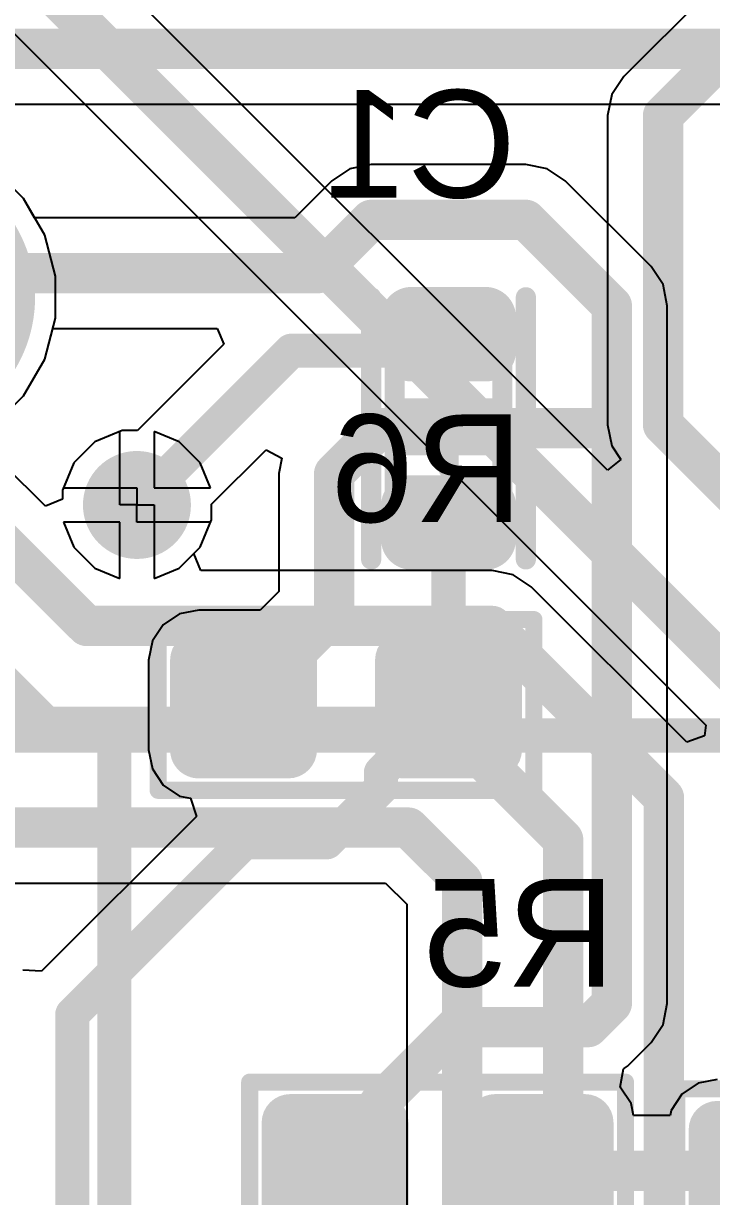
# Model space of a CAD drawing. Header units: inches. Extents: x -0.01 to 4.3, y -0.01 to 7.88.
# Drawn here: x 3.2758 to 3.4772, y 4.7465 to 5.09 of the extents above; entities that cross this region are included whole.
import ezdxf

# ---------------------------------------------------------------- set-up
doc = ezdxf.new("R2010")
doc.units = ezdxf.units.IN
doc.header["$MEASUREMENT"] = 0
for name, color, linetype in [('Bottom Courtyard', 56, 'Continuous'), ('Bottom Layer', 5, 'Continuous'), ('Bottom Overlay', 54, 'Continuous'), ('Bottom Paste', 16, 'Continuous'), ('Bottom Solder', 6, 'Continuous'), ('Multi-Layer', 9, 'Continuous'), ('Pad Holes', 156, 'Continuous'), ('Top Layer', 1, 'Continuous'), ('Top Overlay', 2, 'Continuous'), ('Top Solder', 216, 'Continuous'), ('Via Holes', 16, 'Continuous')]:
    doc.layers.add(name, color=color, linetype=linetype)
doc.styles.add('Arial', font='', dxfattribs={"height": 0.2})
doc.styles.get('Arial').set_extended_font_data('Arial')

# ---------------------------------------------------------------- blocks, each defined once
blk = doc.blocks.new('B___P____4')
at = {"layer": 'Top Overlay'}
for points in [[(-0.4, 1.05, 0.01, 0.01, 0), (0.4, 1.05, 0.01, 0.01, 0)], [(-0.15, 1.05, 0.01, 0.01, 0), (0.15, 1.05, 0.01, 0.01, 0)], [(-0.15, 0.8, 0.01, 0.01, 0), (-0.15, 1.05, 0.01, 0.01, 0)]]:
    blk.add_lwpolyline(points, format="xyseb", dxfattribs=at)
blk.add_lwpolyline([(-0.1525, 1.05, 0.005, 0.005, 1), (-0.1475, 1.05, 0.005, 0.005, 1)], format="xyseb", close=True, dxfattribs=at)
blk.add_lwpolyline([(-0.1525, 1.05, 0.005, 0.005, 1), (-0.1475, 1.05, 0.005, 0.005, 1)], format="xyseb", close=True, dxfattribs=at)
blk = doc.blocks.new('B______8')
at = {"layer": 'Bottom Layer'}
h = blk.add_hatch(color=5, dxfattribs=at)
edge = h.paths.add_edge_path()
edge.add_arc((-0.12795, 0.08858), 0.037, 0, 360)
h = blk.add_hatch(color=5, dxfattribs=at)
edge = h.paths.add_edge_path()
edge.add_arc((0.12795, 0.08858), 0.037, 0, 360)
h = blk.add_hatch(color=5, dxfattribs=at)
edge = h.paths.add_edge_path()
edge.add_arc((-0.12795, -0.08858), 0.037, 0, 360)
h = blk.add_hatch(color=5, dxfattribs=at)
edge = h.paths.add_edge_path()
edge.add_arc((0.12795, -0.08858), 0.037, 0, 360)
at = {"layer": 'Bottom Solder'}
h = blk.add_hatch(color=6, dxfattribs=at)
edge = h.paths.add_edge_path()
edge.add_arc((-0.12795, 0.08858), 0.041, 0, 360)
h = blk.add_hatch(color=6, dxfattribs=at)
edge = h.paths.add_edge_path()
edge.add_arc((0.12795, 0.08858), 0.041, 0, 360)
h = blk.add_hatch(color=6, dxfattribs=at)
edge = h.paths.add_edge_path()
edge.add_arc((-0.12795, -0.08858), 0.041, 0, 360)
h = blk.add_hatch(color=6, dxfattribs=at)
edge = h.paths.add_edge_path()
edge.add_arc((0.12795, -0.08858), 0.041, 0, 360)
at = {"layer": 'Multi-Layer'}
h = blk.add_hatch(color=9, dxfattribs=at)
edge = h.paths.add_edge_path()
edge.add_arc((-0.12795, 0.08858), 0.037, 0, 360)
h = blk.add_hatch(color=9, dxfattribs=at)
edge = h.paths.add_edge_path()
edge.add_arc((0.12795, 0.08858), 0.037, 0, 360)
h = blk.add_hatch(color=9, dxfattribs=at)
edge = h.paths.add_edge_path()
edge.add_arc((-0.12795, -0.08858), 0.037, 0, 360)
h = blk.add_hatch(color=9, dxfattribs=at)
edge = h.paths.add_edge_path()
edge.add_arc((0.12795, -0.08858), 0.037, 0, 360)
at = {"layer": 'Pad Holes'}
h = blk.add_hatch(color=7, dxfattribs=at)
edge = h.paths.add_edge_path()
edge.add_arc((-0.12795, 0.08858), 0.02, 0, 360)
h = blk.add_hatch(color=7, dxfattribs=at)
edge = h.paths.add_edge_path()
edge.add_arc((0.12795, 0.08858), 0.02, 0, 360)
h = blk.add_hatch(color=7, dxfattribs=at)
edge = h.paths.add_edge_path()
edge.add_arc((-0.12795, -0.08858), 0.02, 0, 360)
h = blk.add_hatch(color=7, dxfattribs=at)
edge = h.paths.add_edge_path()
edge.add_arc((0.12795, -0.08858), 0.02, 0, 360)
at = {"layer": 'Top Layer'}
h = blk.add_hatch(color=1, dxfattribs=at)
edge = h.paths.add_edge_path()
edge.add_arc((-0.12795, 0.08858), 0.037, 0, 360)
h = blk.add_hatch(color=1, dxfattribs=at)
edge = h.paths.add_edge_path()
edge.add_arc((0.12795, 0.08858), 0.037, 0, 360)
h = blk.add_hatch(color=1, dxfattribs=at)
edge = h.paths.add_edge_path()
edge.add_arc((-0.12795, -0.08858), 0.037, 0, 360)
h = blk.add_hatch(color=1, dxfattribs=at)
edge = h.paths.add_edge_path()
edge.add_arc((0.12795, -0.08858), 0.037, 0, 360)
at = {"layer": 'Top Solder'}
h = blk.add_hatch(color=216, dxfattribs=at)
edge = h.paths.add_edge_path()
edge.add_arc((-0.12795, 0.08858), 0.041, 0, 360)
h = blk.add_hatch(color=216, dxfattribs=at)
edge = h.paths.add_edge_path()
edge.add_arc((0.12795, 0.08858), 0.041, 0, 360)
h = blk.add_hatch(color=216, dxfattribs=at)
edge = h.paths.add_edge_path()
edge.add_arc((-0.12795, -0.08858), 0.041, 0, 360)
h = blk.add_hatch(color=216, dxfattribs=at)
edge = h.paths.add_edge_path()
edge.add_arc((0.12795, -0.08858), 0.041, 0, 360)
at = {"layer": 'Top Overlay'}
for points in [[(-0.11811, -0.11811, 0.01, 0.01, 0), (-0.11811, 0.11811, 0.01, 0.01, 0)], [(0.11811, 0.11811, 0.01, 0.01, 0), (-0.11811, 0.11811, 0.01, 0.01, 0)], [(0.11811, -0.11811, 0.01, 0.01, 0), (0.11811, 0.11811, 0.01, 0.01, 0)], [(0.11811, -0.11811, 0.01, 0.01, 0), (-0.11811, -0.11811, 0.01, 0.01, 0)]]:
    blk.add_lwpolyline(points, format="xyseb", dxfattribs=at)
for points in [[(-0.12061, 0.11811, 0.005, 0.005, 1), (-0.11561, 0.11811, 0.005, 0.005, 1)], [(-0.12061, 0.11811, 0.005, 0.005, 1), (-0.11561, 0.11811, 0.005, 0.005, 1)], [(0.11561, 0.11811, 0.005, 0.005, 1), (0.12061, 0.11811, 0.005, 0.005, 1)], [(0.11561, 0.11811, 0.005, 0.005, 1), (0.12061, 0.11811, 0.005, 0.005, 1)], [(-0.12061, -0.11811, 0.005, 0.005, 1), (-0.11561, -0.11811, 0.005, 0.005, 1)], [(-0.12061, -0.11811, 0.005, 0.005, 1), (-0.11561, -0.11811, 0.005, 0.005, 1)], [(0.11561, -0.11811, 0.005, 0.005, 1), (0.12061, -0.11811, 0.005, 0.005, 1)], [(0.11561, -0.11811, 0.005, 0.005, 1), (0.12061, -0.11811, 0.005, 0.005, 1)]]:
    blk.add_lwpolyline(points, format="xyseb", close=True, dxfattribs=at)
blk = doc.blocks.new('R0603_B_18')
at = {"layer": 'Bottom Layer'}
h = blk.add_hatch(color=5, dxfattribs=at)
edge = h.paths.add_edge_path()
edge.add_arc((-0.01312, 0.01688), 0.00438, 180, 270)
edge.add_line((-0.01312, 0.0125), (0.01312, 0.0125))
edge.add_arc((0.01312, 0.01688), 0.00438, 270, 360)
edge.add_line((0.0175, 0.01688), (0.0175, 0.04312))
edge.add_arc((0.01312, 0.04312), 0.00438, 0, 90)
edge.add_line((0.01312, 0.0475), (-0.01312, 0.0475))
edge.add_arc((-0.01312, 0.04312), 0.00438, 90, 180)
edge.add_line((-0.0175, 0.04312), (-0.0175, 0.01688))
h = blk.add_hatch(color=5, dxfattribs=at)
edge = h.paths.add_edge_path()
edge.add_arc((-0.01312, -0.04312), 0.00438, 180, 270)
edge.add_line((-0.01312, -0.0475), (0.01312, -0.0475))
edge.add_arc((0.01312, -0.04312), 0.00438, 270, 360)
edge.add_line((0.0175, -0.04312), (0.0175, -0.01688))
edge.add_arc((0.01312, -0.01688), 0.00438, 0, 90)
edge.add_line((0.01312, -0.0125), (-0.01312, -0.0125))
edge.add_arc((-0.01312, -0.01688), 0.00438, 90, 180)
edge.add_line((-0.0175, -0.01688), (-0.0175, -0.04312))
at = {"layer": 'Bottom Paste'}
h = blk.add_hatch(color=16, dxfattribs=at)
edge = h.paths.add_edge_path()
edge.add_arc((-0.01312, 0.01688), 0.00438, 180, 270)
edge.add_line((-0.01312, 0.0125), (0.01312, 0.0125))
edge.add_arc((0.01312, 0.01688), 0.00438, 270, 360)
edge.add_line((0.0175, 0.01688), (0.0175, 0.04312))
edge.add_arc((0.01312, 0.04312), 0.00438, 0, 90)
edge.add_line((0.01312, 0.0475), (-0.01312, 0.0475))
edge.add_arc((-0.01312, 0.04312), 0.00438, 90, 180)
edge.add_line((-0.0175, 0.04312), (-0.0175, 0.01688))
h = blk.add_hatch(color=16, dxfattribs=at)
edge = h.paths.add_edge_path()
edge.add_arc((-0.01312, -0.04312), 0.00438, 180, 270)
edge.add_line((-0.01312, -0.0475), (0.01312, -0.0475))
edge.add_arc((0.01312, -0.04312), 0.00438, 270, 360)
edge.add_line((0.0175, -0.04312), (0.0175, -0.01688))
edge.add_arc((0.01312, -0.01688), 0.00438, 0, 90)
edge.add_line((0.01312, -0.0125), (-0.01312, -0.0125))
edge.add_arc((-0.01312, -0.01688), 0.00438, 90, 180)
edge.add_line((-0.0175, -0.01688), (-0.0175, -0.04312))
at = {"layer": 'Bottom Solder'}
h = blk.add_hatch(color=6, dxfattribs=at)
edge = h.paths.add_edge_path()
edge.add_arc((-0.01312, 0.01688), 0.00838, 180, 270)
edge.add_line((-0.01312, 0.0085), (0.01312, 0.0085))
edge.add_arc((0.01312, 0.01688), 0.00838, 270, 360)
edge.add_line((0.0215, 0.01688), (0.0215, 0.04312))
edge.add_arc((0.01312, 0.04312), 0.00838, 0, 90)
edge.add_line((0.01312, 0.0515), (-0.01312, 0.0515))
edge.add_arc((-0.01312, 0.04312), 0.00838, 90, 180)
edge.add_line((-0.0215, 0.04312), (-0.0215, 0.01688))
h = blk.add_hatch(color=6, dxfattribs=at)
edge = h.paths.add_edge_path()
edge.add_arc((-0.01312, -0.04312), 0.00838, 180, 270)
edge.add_line((-0.01312, -0.0515), (0.01312, -0.0515))
edge.add_arc((0.01312, -0.04312), 0.00838, 270, 360)
edge.add_line((0.0215, -0.04312), (0.0215, -0.01688))
edge.add_arc((0.01312, -0.01688), 0.00838, 0, 90)
edge.add_line((0.01312, -0.0085), (-0.01312, -0.0085))
edge.add_arc((-0.01312, -0.01688), 0.00838, 90, 180)
edge.add_line((-0.0215, -0.01688), (-0.0215, -0.04312))
at = {"layer": 'Bottom Overlay'}
for points in [[(-0.025, -0.055, 0.005, 0.005, 0), (-0.025, 0.055, 0.005, 0.005, 0)], [(0.025, 0.055, 0.005, 0.005, 0), (-0.025, 0.055, 0.005, 0.005, 0)], [(0.025, -0.055, 0.005, 0.005, 0), (0.025, 0.055, 0.005, 0.005, 0)], [(0.025, -0.055, 0.005, 0.005, 0), (-0.025, -0.055, 0.005, 0.005, 0)]]:
    blk.add_lwpolyline(points, format="xyseb", dxfattribs=at)
for points in [[(-0.02625, 0.055, 0.0025, 0.0025, 1), (-0.02375, 0.055, 0.0025, 0.0025, 1)], [(-0.02625, 0.055, 0.0025, 0.0025, 1), (-0.02375, 0.055, 0.0025, 0.0025, 1)], [(0.02375, 0.055, 0.0025, 0.0025, 1), (0.02625, 0.055, 0.0025, 0.0025, 1)], [(0.02375, 0.055, 0.0025, 0.0025, 1), (0.02625, 0.055, 0.0025, 0.0025, 1)], [(-0.02625, -0.055, 0.0025, 0.0025, 1), (-0.02375, -0.055, 0.0025, 0.0025, 1)], [(-0.02625, -0.055, 0.0025, 0.0025, 1), (-0.02375, -0.055, 0.0025, 0.0025, 1)], [(0.02375, -0.055, 0.0025, 0.0025, 1), (0.02625, -0.055, 0.0025, 0.0025, 1)], [(0.02375, -0.055, 0.0025, 0.0025, 1), (0.02625, -0.055, 0.0025, 0.0025, 1)]]:
    blk.add_lwpolyline(points, format="xyseb", close=True, dxfattribs=at)
blk = doc.blocks.new('R0603_B_19')
at = {"layer": 'Bottom Layer'}
h = blk.add_hatch(color=5, dxfattribs=at)
edge = h.paths.add_edge_path()
edge.add_arc((-0.01312, 0.01688), 0.00438, 180, 270)
edge.add_line((-0.01312, 0.0125), (0.01312, 0.0125))
edge.add_arc((0.01312, 0.01688), 0.00438, 270, 360)
edge.add_line((0.0175, 0.01688), (0.0175, 0.04312))
edge.add_arc((0.01312, 0.04312), 0.00438, 0, 90)
edge.add_line((0.01312, 0.0475), (-0.01312, 0.0475))
edge.add_arc((-0.01312, 0.04312), 0.00438, 90, 180)
edge.add_line((-0.0175, 0.04312), (-0.0175, 0.01688))
h = blk.add_hatch(color=5, dxfattribs=at)
edge = h.paths.add_edge_path()
edge.add_arc((-0.01312, -0.04312), 0.00438, 180, 270)
edge.add_line((-0.01312, -0.0475), (0.01312, -0.0475))
edge.add_arc((0.01312, -0.04312), 0.00438, 270, 360)
edge.add_line((0.0175, -0.04312), (0.0175, -0.01688))
edge.add_arc((0.01312, -0.01688), 0.00438, 0, 90)
edge.add_line((0.01312, -0.0125), (-0.01312, -0.0125))
edge.add_arc((-0.01312, -0.01688), 0.00438, 90, 180)
edge.add_line((-0.0175, -0.01688), (-0.0175, -0.04312))
at = {"layer": 'Bottom Paste'}
h = blk.add_hatch(color=16, dxfattribs=at)
edge = h.paths.add_edge_path()
edge.add_arc((-0.01312, 0.01688), 0.00438, 180, 270)
edge.add_line((-0.01312, 0.0125), (0.01312, 0.0125))
edge.add_arc((0.01312, 0.01688), 0.00438, 270, 360)
edge.add_line((0.0175, 0.01688), (0.0175, 0.04312))
edge.add_arc((0.01312, 0.04312), 0.00438, 0, 90)
edge.add_line((0.01312, 0.0475), (-0.01312, 0.0475))
edge.add_arc((-0.01312, 0.04312), 0.00438, 90, 180)
edge.add_line((-0.0175, 0.04312), (-0.0175, 0.01688))
h = blk.add_hatch(color=16, dxfattribs=at)
edge = h.paths.add_edge_path()
edge.add_arc((-0.01312, -0.04312), 0.00438, 180, 270)
edge.add_line((-0.01312, -0.0475), (0.01312, -0.0475))
edge.add_arc((0.01312, -0.04312), 0.00438, 270, 360)
edge.add_line((0.0175, -0.04312), (0.0175, -0.01688))
edge.add_arc((0.01312, -0.01688), 0.00438, 0, 90)
edge.add_line((0.01312, -0.0125), (-0.01312, -0.0125))
edge.add_arc((-0.01312, -0.01688), 0.00438, 90, 180)
edge.add_line((-0.0175, -0.01688), (-0.0175, -0.04312))
at = {"layer": 'Bottom Solder'}
h = blk.add_hatch(color=6, dxfattribs=at)
edge = h.paths.add_edge_path()
edge.add_arc((-0.01312, 0.01688), 0.00838, 180, 270)
edge.add_line((-0.01312, 0.0085), (0.01312, 0.0085))
edge.add_arc((0.01312, 0.01688), 0.00838, 270, 360)
edge.add_line((0.0215, 0.01688), (0.0215, 0.04312))
edge.add_arc((0.01312, 0.04312), 0.00838, 0, 90)
edge.add_line((0.01312, 0.0515), (-0.01312, 0.0515))
edge.add_arc((-0.01312, 0.04312), 0.00838, 90, 180)
edge.add_line((-0.0215, 0.04312), (-0.0215, 0.01688))
h = blk.add_hatch(color=6, dxfattribs=at)
edge = h.paths.add_edge_path()
edge.add_arc((-0.01312, -0.04312), 0.00838, 180, 270)
edge.add_line((-0.01312, -0.0515), (0.01312, -0.0515))
edge.add_arc((0.01312, -0.04312), 0.00838, 270, 360)
edge.add_line((0.0215, -0.04312), (0.0215, -0.01688))
edge.add_arc((0.01312, -0.01688), 0.00838, 0, 90)
edge.add_line((0.01312, -0.0085), (-0.01312, -0.0085))
edge.add_arc((-0.01312, -0.01688), 0.00838, 90, 180)
edge.add_line((-0.0215, -0.01688), (-0.0215, -0.04312))
at = {"layer": 'Bottom Overlay'}
for points in [[(-0.025, -0.055, 0.005, 0.005, 0), (-0.025, 0.055, 0.005, 0.005, 0)], [(0.025, 0.055, 0.005, 0.005, 0), (-0.025, 0.055, 0.005, 0.005, 0)], [(0.025, -0.055, 0.005, 0.005, 0), (0.025, 0.055, 0.005, 0.005, 0)], [(0.025, -0.055, 0.005, 0.005, 0), (-0.025, -0.055, 0.005, 0.005, 0)]]:
    blk.add_lwpolyline(points, format="xyseb", dxfattribs=at)
for points in [[(-0.02625, 0.055, 0.0025, 0.0025, 1), (-0.02375, 0.055, 0.0025, 0.0025, 1)], [(-0.02625, 0.055, 0.0025, 0.0025, 1), (-0.02375, 0.055, 0.0025, 0.0025, 1)], [(0.02375, 0.055, 0.0025, 0.0025, 1), (0.02625, 0.055, 0.0025, 0.0025, 1)], [(0.02375, 0.055, 0.0025, 0.0025, 1), (0.02625, 0.055, 0.0025, 0.0025, 1)], [(-0.02625, -0.055, 0.0025, 0.0025, 1), (-0.02375, -0.055, 0.0025, 0.0025, 1)], [(-0.02625, -0.055, 0.0025, 0.0025, 1), (-0.02375, -0.055, 0.0025, 0.0025, 1)], [(0.02375, -0.055, 0.0025, 0.0025, 1), (0.02625, -0.055, 0.0025, 0.0025, 1)], [(0.02375, -0.055, 0.0025, 0.0025, 1), (0.02625, -0.055, 0.0025, 0.0025, 1)]]:
    blk.add_lwpolyline(points, format="xyseb", close=True, dxfattribs=at)
blk = doc.blocks.new('R0603_B_20')
at = {"layer": 'Bottom Layer'}
h = blk.add_hatch(color=5, dxfattribs=at)
edge = h.paths.add_edge_path()
edge.add_arc((-0.01312, 0.01688), 0.00438, 180, 270)
edge.add_line((-0.01312, 0.0125), (0.01312, 0.0125))
edge.add_arc((0.01312, 0.01688), 0.00438, 270, 360)
edge.add_line((0.0175, 0.01688), (0.0175, 0.04312))
edge.add_arc((0.01312, 0.04312), 0.00438, 0, 90)
edge.add_line((0.01312, 0.0475), (-0.01312, 0.0475))
edge.add_arc((-0.01312, 0.04312), 0.00438, 90, 180)
edge.add_line((-0.0175, 0.04312), (-0.0175, 0.01688))
h = blk.add_hatch(color=5, dxfattribs=at)
edge = h.paths.add_edge_path()
edge.add_arc((-0.01312, -0.04312), 0.00438, 180, 270)
edge.add_line((-0.01312, -0.0475), (0.01312, -0.0475))
edge.add_arc((0.01312, -0.04312), 0.00438, 270, 360)
edge.add_line((0.0175, -0.04312), (0.0175, -0.01688))
edge.add_arc((0.01312, -0.01688), 0.00438, 0, 90)
edge.add_line((0.01312, -0.0125), (-0.01312, -0.0125))
edge.add_arc((-0.01312, -0.01688), 0.00438, 90, 180)
edge.add_line((-0.0175, -0.01688), (-0.0175, -0.04312))
at = {"layer": 'Bottom Paste'}
h = blk.add_hatch(color=16, dxfattribs=at)
edge = h.paths.add_edge_path()
edge.add_arc((-0.01312, 0.01688), 0.00438, 180, 270)
edge.add_line((-0.01312, 0.0125), (0.01312, 0.0125))
edge.add_arc((0.01312, 0.01688), 0.00438, 270, 360)
edge.add_line((0.0175, 0.01688), (0.0175, 0.04312))
edge.add_arc((0.01312, 0.04312), 0.00438, 0, 90)
edge.add_line((0.01312, 0.0475), (-0.01312, 0.0475))
edge.add_arc((-0.01312, 0.04312), 0.00438, 90, 180)
edge.add_line((-0.0175, 0.04312), (-0.0175, 0.01688))
h = blk.add_hatch(color=16, dxfattribs=at)
edge = h.paths.add_edge_path()
edge.add_arc((-0.01312, -0.04312), 0.00438, 180, 270)
edge.add_line((-0.01312, -0.0475), (0.01312, -0.0475))
edge.add_arc((0.01312, -0.04312), 0.00438, 270, 360)
edge.add_line((0.0175, -0.04312), (0.0175, -0.01688))
edge.add_arc((0.01312, -0.01688), 0.00438, 0, 90)
edge.add_line((0.01312, -0.0125), (-0.01312, -0.0125))
edge.add_arc((-0.01312, -0.01688), 0.00438, 90, 180)
edge.add_line((-0.0175, -0.01688), (-0.0175, -0.04312))
at = {"layer": 'Bottom Solder'}
h = blk.add_hatch(color=6, dxfattribs=at)
edge = h.paths.add_edge_path()
edge.add_arc((-0.01312, 0.01688), 0.00838, 180, 270)
edge.add_line((-0.01312, 0.0085), (0.01312, 0.0085))
edge.add_arc((0.01312, 0.01688), 0.00838, 270, 360)
edge.add_line((0.0215, 0.01688), (0.0215, 0.04312))
edge.add_arc((0.01312, 0.04312), 0.00838, 0, 90)
edge.add_line((0.01312, 0.0515), (-0.01312, 0.0515))
edge.add_arc((-0.01312, 0.04312), 0.00838, 90, 180)
edge.add_line((-0.0215, 0.04312), (-0.0215, 0.01688))
h = blk.add_hatch(color=6, dxfattribs=at)
edge = h.paths.add_edge_path()
edge.add_arc((-0.01312, -0.04312), 0.00838, 180, 270)
edge.add_line((-0.01312, -0.0515), (0.01312, -0.0515))
edge.add_arc((0.01312, -0.04312), 0.00838, 270, 360)
edge.add_line((0.0215, -0.04312), (0.0215, -0.01688))
edge.add_arc((0.01312, -0.01688), 0.00838, 0, 90)
edge.add_line((0.01312, -0.0085), (-0.01312, -0.0085))
edge.add_arc((-0.01312, -0.01688), 0.00838, 90, 180)
edge.add_line((-0.0215, -0.01688), (-0.0215, -0.04312))
at = {"layer": 'Bottom Overlay'}
for points in [[(-0.025, 0.055, 0.005, 0.005, 0), (-0.025, -0.055, 0.005, 0.005, 0)], [(-0.025, 0.055, 0.005, 0.005, 0), (0.025, 0.055, 0.005, 0.005, 0)], [(0.025, 0.055, 0.005, 0.005, 0), (0.025, -0.055, 0.005, 0.005, 0)], [(-0.025, -0.055, 0.005, 0.005, 0), (0.025, -0.055, 0.005, 0.005, 0)]]:
    blk.add_lwpolyline(points, format="xyseb", dxfattribs=at)
for points in [[(-0.02625, 0.055, 0.0025, 0.0025, 1), (-0.02375, 0.055, 0.0025, 0.0025, 1)], [(-0.02625, 0.055, 0.0025, 0.0025, 1), (-0.02375, 0.055, 0.0025, 0.0025, 1)], [(0.02375, 0.055, 0.0025, 0.0025, 1), (0.02625, 0.055, 0.0025, 0.0025, 1)], [(0.02375, 0.055, 0.0025, 0.0025, 1), (0.02625, 0.055, 0.0025, 0.0025, 1)], [(-0.02625, -0.055, 0.0025, 0.0025, 1), (-0.02375, -0.055, 0.0025, 0.0025, 1)], [(-0.02625, -0.055, 0.0025, 0.0025, 1), (-0.02375, -0.055, 0.0025, 0.0025, 1)], [(0.02375, -0.055, 0.0025, 0.0025, 1), (0.02625, -0.055, 0.0025, 0.0025, 1)], [(0.02375, -0.055, 0.0025, 0.0025, 1), (0.02625, -0.055, 0.0025, 0.0025, 1)]]:
    blk.add_lwpolyline(points, format="xyseb", close=True, dxfattribs=at)
blk = doc.blocks.new('C0603C_B_30')
at = {"layer": 'Bottom Layer'}
h = blk.add_hatch(color=5, dxfattribs=at)
edge = h.paths.add_edge_path()
edge.add_arc((-0.03248, 0.01083), 0.00492, 90, 180)
edge.add_line((-0.0374, 0.01083), (-0.0374, -0.01083))
edge.add_arc((-0.03248, -0.01083), 0.00492, 180, 270)
edge.add_line((-0.03248, -0.01575), (-0.02264, -0.01575))
edge.add_arc((-0.02264, -0.01083), 0.00492, 270, 360)
edge.add_line((-0.01772, -0.01083), (-0.01772, 0.01083))
edge.add_arc((-0.02264, 0.01083), 0.00492, 0, 90)
edge.add_line((-0.02264, 0.01575), (-0.03248, 0.01575))
h = blk.add_hatch(color=5, dxfattribs=at)
edge = h.paths.add_edge_path()
edge.add_arc((0.02264, 0.01083), 0.00492, 90, 180)
edge.add_line((0.01772, 0.01083), (0.01772, -0.01083))
edge.add_arc((0.02264, -0.01083), 0.00492, 180, 270)
edge.add_line((0.02264, -0.01575), (0.03248, -0.01575))
edge.add_arc((0.03248, -0.01083), 0.00492, 270, 360)
edge.add_line((0.0374, -0.01083), (0.0374, 0.01083))
edge.add_arc((0.03248, 0.01083), 0.00492, 0, 90)
edge.add_line((0.03248, 0.01575), (0.02264, 0.01575))
at = {"layer": 'Bottom Paste'}
h = blk.add_hatch(color=16, dxfattribs=at)
edge = h.paths.add_edge_path()
edge.add_arc((-0.03248, 0.01083), 0.00492, 90, 180)
edge.add_line((-0.0374, 0.01083), (-0.0374, -0.01083))
edge.add_arc((-0.03248, -0.01083), 0.00492, 180, 270)
edge.add_line((-0.03248, -0.01575), (-0.02264, -0.01575))
edge.add_arc((-0.02264, -0.01083), 0.00492, 270, 360)
edge.add_line((-0.01772, -0.01083), (-0.01772, 0.01083))
edge.add_arc((-0.02264, 0.01083), 0.00492, 0, 90)
edge.add_line((-0.02264, 0.01575), (-0.03248, 0.01575))
h = blk.add_hatch(color=16, dxfattribs=at)
edge = h.paths.add_edge_path()
edge.add_arc((0.02264, 0.01083), 0.00492, 90, 180)
edge.add_line((0.01772, 0.01083), (0.01772, -0.01083))
edge.add_arc((0.02264, -0.01083), 0.00492, 180, 270)
edge.add_line((0.02264, -0.01575), (0.03248, -0.01575))
edge.add_arc((0.03248, -0.01083), 0.00492, 270, 360)
edge.add_line((0.0374, -0.01083), (0.0374, 0.01083))
edge.add_arc((0.03248, 0.01083), 0.00492, 0, 90)
edge.add_line((0.03248, 0.01575), (0.02264, 0.01575))
at = {"layer": 'Bottom Solder'}
h = blk.add_hatch(color=6, dxfattribs=at)
edge = h.paths.add_edge_path()
edge.add_arc((-0.03248, 0.01083), 0.00892, 90, 180)
edge.add_line((-0.0414, 0.01083), (-0.0414, -0.01083))
edge.add_arc((-0.03248, -0.01083), 0.00892, 180, 270)
edge.add_line((-0.03248, -0.01975), (-0.02264, -0.01975))
edge.add_arc((-0.02264, -0.01083), 0.00892, 270, 360)
edge.add_line((-0.01372, -0.01083), (-0.01372, 0.01083))
edge.add_arc((-0.02264, 0.01083), 0.00892, 0, 90)
edge.add_line((-0.02264, 0.01975), (-0.03248, 0.01975))
h = blk.add_hatch(color=6, dxfattribs=at)
edge = h.paths.add_edge_path()
edge.add_arc((0.02264, 0.01083), 0.00892, 90, 180)
edge.add_line((0.01372, 0.01083), (0.01372, -0.01083))
edge.add_arc((0.02264, -0.01083), 0.00892, 180, 270)
edge.add_line((0.02264, -0.01975), (0.03248, -0.01975))
edge.add_arc((0.03248, -0.01083), 0.00892, 270, 360)
edge.add_line((0.0414, -0.01083), (0.0414, 0.01083))
edge.add_arc((0.03248, 0.01083), 0.00892, 0, 90)
edge.add_line((0.03248, 0.01975), (0.02264, 0.01975))
at = {"layer": 'Bottom Courtyard'}
for points in [[(-0.02756, 0.01575, 0.00591, 0.00591, 0), (-0.02756, -0.01575, 0.00591, 0.00591, 0)], [(-0.02756, 0.01575, 0.00591, 0.00591, 0), (0.02756, 0.01575, 0.00591, 0.00591, 0)], [(0.02756, 0.01575, 0.00591, 0.00591, 0), (0.02756, -0.01575, 0.00591, 0.00591, 0)], [(0, 0.01181, 0.00591, 0.00591, 0), (0, -0.01181, 0.00591, 0.00591, 0)], [(-0.01181, 0, 0.00591, 0.00591, 0), (0.01181, 0, 0.00591, 0.00591, 0)], [(-0.02756, -0.01575, 0.00591, 0.00591, 0), (0.02756, -0.01575, 0.00591, 0.00591, 0)]]:
    blk.add_lwpolyline(points, format="xyseb", dxfattribs=at)
for points in [[(-0.02904, 0.01575, 0.00295, 0.00295, 1), (-0.02608, 0.01575, 0.00295, 0.00295, 1)], [(-0.02904, 0.01575, 0.00295, 0.00295, 1), (-0.02608, 0.01575, 0.00295, 0.00295, 1)], [(0.02608, 0.01575, 0.00295, 0.00295, 1), (0.02904, 0.01575, 0.00295, 0.00295, 1)], [(0.02608, 0.01575, 0.00295, 0.00295, 1), (0.02904, 0.01575, 0.00295, 0.00295, 1)], [(-0.00148, 0.01181, 0.00295, 0.00295, 1), (0.00148, 0.01181, 0.00295, 0.00295, 1)], [(-0.01329, 0, 0.00295, 0.00295, 1), (-0.01033, 0, 0.00295, 0.00295, 1)], [(0.01033, 0, 0.00295, 0.00295, 1), (0.01329, 0, 0.00295, 0.00295, 1)], [(-0.00148, -0.01181, 0.00295, 0.00295, 1), (0.00148, -0.01181, 0.00295, 0.00295, 1)], [(-0.02904, -0.01575, 0.00295, 0.00295, 1), (-0.02608, -0.01575, 0.00295, 0.00295, 1)], [(-0.02904, -0.01575, 0.00295, 0.00295, 1), (-0.02608, -0.01575, 0.00295, 0.00295, 1)], [(0.02608, -0.01575, 0.00295, 0.00295, 1), (0.02904, -0.01575, 0.00295, 0.00295, 1)], [(0.02608, -0.01575, 0.00295, 0.00295, 1), (0.02904, -0.01575, 0.00295, 0.00295, 1)]]:
    blk.add_lwpolyline(points, format="xyseb", close=True, dxfattribs=at)
at = {"layer": 'Bottom Overlay'}
for points in [[(-0.03839, 0.02264, 0.00591, 0.00591, 0), (0.03839, 0.02264, 0.00591, 0.00591, 0)], [(-0.005, 0.01378, 0.00591, 0.00591, 0), (-0.005, -0.01378, 0.00591, 0.00591, 0)], [(0.00583, 0.01378, 0.00591, 0.00591, 0), (0.00583, -0.01378, 0.00591, 0.00591, 0)], [(-0.03839, -0.02264, 0.00591, 0.00591, 0), (0.03839, -0.02264, 0.00591, 0.00591, 0)]]:
    blk.add_lwpolyline(points, format="xyseb", dxfattribs=at)
for points in [[(-0.03986, 0.02264, 0.00295, 0.00295, 1), (-0.03691, 0.02264, 0.00295, 0.00295, 1)], [(0.03691, 0.02264, 0.00295, 0.00295, 1), (0.03986, 0.02264, 0.00295, 0.00295, 1)], [(-0.00648, 0.01378, 0.00295, 0.00295, 1), (-0.00352, 0.01378, 0.00295, 0.00295, 1)], [(0.00435, 0.01378, 0.00295, 0.00295, 1), (0.0073, 0.01378, 0.00295, 0.00295, 1)], [(-0.00648, -0.01378, 0.00295, 0.00295, 1), (-0.00352, -0.01378, 0.00295, 0.00295, 1)], [(0.00435, -0.01378, 0.00295, 0.00295, 1), (0.0073, -0.01378, 0.00295, 0.00295, 1)], [(-0.03986, -0.02264, 0.00295, 0.00295, 1), (-0.03691, -0.02264, 0.00295, 0.00295, 1)], [(0.03691, -0.02264, 0.00295, 0.00295, 1), (0.03986, -0.02264, 0.00295, 0.00295, 1)]]:
    blk.add_lwpolyline(points, format="xyseb", close=True, dxfattribs=at)

msp = doc.modelspace()

# ---------------------------------------------------------------- hatches: boundary and pattern name
at = {"layer": 'Bottom Layer'}
h = msp.add_hatch(color=5, dxfattribs=at)
edge = h.paths.add_edge_path()
edge.add_arc((3.309, 4.949), 0.01181, 0, 360)
at = {"layer": 'Bottom Solder'}
h = msp.add_hatch(color=6, dxfattribs=at)
edge = h.paths.add_edge_path()
edge.add_arc((3.309, 4.949), 0.01581, 0, 360)
at = {"layer": 'Top Layer'}
h = msp.add_hatch(color=1, dxfattribs=at)
edge = h.paths.add_edge_path()
edge.add_arc((3.309, 4.949), 0.01181, 0, 360)
at = {"layer": 'Top Solder'}
h = msp.add_hatch(color=216, dxfattribs=at)
edge = h.paths.add_edge_path()
edge.add_arc((3.309, 4.949), 0.01581, 0, 360)
at = {"layer": 'Via Holes'}
h = msp.add_hatch(color=7, dxfattribs=at)
edge = h.paths.add_edge_path()
edge.add_arc((3.309, 4.949), 0.00591, 0, 360)

# ---------------------------------------------------------------- linework, layer by layer
at = {"layer": 'Bottom Layer'}
for p, q in [((3.19378, 5.06639), (3.7395, 5.06639)), ((3.2758, 5.0387), (3.26705, 5.04745)), ((3.37135, 5.04745), (3.36608, 5.04393)), ((3.37755, 5.04868), (3.37135, 5.04745)), ((3.42285, 5.04868), (3.37755, 5.04868)), ((3.42906, 5.04745), (3.42285, 5.04868)), ((3.43432, 5.04393), (3.42906, 5.04745)), ((3.36608, 5.04393), (3.35524, 5.03309)), ((3.45947, 5.01879), (3.43432, 5.04393)), ((3.27904, 5.03309), (3.2758, 5.0387)), ((3.35524, 5.03309), (3.27904, 5.03309)), ((3.46298, 5.01352), (3.45947, 5.01879)), ((3.46422, 5.00732), (3.46298, 5.01352)), ((3.46422, 4.97), (3.46422, 5.00732)), ((3.28199, 4.9917), (3.28439, 5.00066)), ((3.28439, 5.00066), (3.3325, 5.00066)), ((3.3325, 5.00066), (3.33441, 4.99604)), ((3.33441, 4.99604), (3.30919, 4.97082)), ((3.2758, 4.98098), (3.28199, 4.9917)), ((3.26705, 4.97223), (3.2758, 4.98098)), ((3.30467, 4.97082), (3.29665, 4.9675)), ((3.30919, 4.97082), (3.30467, 4.97082)), ((3.29665, 4.9675), (3.29051, 4.96136)), ((3.46422, 4.80304), (3.46422, 4.97)), ((3.33082, 4.94919), (3.34681, 4.96519)), ((3.34681, 4.96519), (3.35142, 4.96272)), ((3.29051, 4.96136), (3.28747, 4.954)), ((3.35142, 4.96272), (3.35052, 4.95818)), ((3.35052, 4.95818), (3.35052, 4.9237)), ((3.28747, 4.954), (3.309, 4.954)), ((3.309, 4.954), (3.309, 4.949)), ((3.309, 4.949), (3.314, 4.949)), ((3.314, 4.949), (3.314, 4.92747)), ((3.33082, 4.94467), (3.33082, 4.94919)), ((3.304, 4.944), (3.28747, 4.944)), ((3.28747, 4.944), (3.29051, 4.93665)), ((3.304, 4.92747), (3.304, 4.944)), ((3.3275, 4.93665), (3.33082, 4.94467)), ((3.29051, 4.93665), (3.29665, 4.93051)), ((3.32136, 4.93051), (3.3275, 4.93665)), ((3.29665, 4.93051), (3.304, 4.92747)), ((3.314, 4.92747), (3.32136, 4.93051)), ((3.35052, 4.9237), (3.34505, 4.91822)), ((3.32147, 4.91711), (3.31671, 4.91393)), ((3.32708, 4.91822), (3.32147, 4.91711)), ((3.34505, 4.91822), (3.32708, 4.91822)), ((3.31671, 4.91393), (3.31354, 4.90918)), ((3.31354, 4.90918), (3.31242, 4.90357)), ((3.31242, 4.90357), (3.31242, 4.87732)), ((3.31242, 4.87732), (3.31354, 4.87171)), ((3.31354, 4.87171), (3.31671, 4.86695)), ((3.31671, 4.86695), (3.32147, 4.86378)), ((3.32147, 4.86378), (3.32468, 4.86314)), ((3.32468, 4.86314), (3.32643, 4.85782)), ((3.32643, 4.85782), (3.28108, 4.81247)), ((3.28108, 4.81247), (3.27557, 4.8128)), ((3.46298, 4.79683), (3.46422, 4.80304)), ((3.45947, 4.79157), (3.46298, 4.79683)), ((3.45255, 4.78465), (3.45947, 4.79157)), ((3.45049, 4.77849), (3.4514, 4.78389)), ((3.4514, 4.78389), (3.45255, 4.78465)), ((3.45367, 4.77373), (3.45049, 4.77849)), ((3.47327, 4.77967), (3.46851, 4.77649)), ((3.47887, 4.78078), (3.47327, 4.77967)), ((3.46851, 4.77649), (3.46533, 4.77173)), ((3.45437, 4.77022), (3.45367, 4.77373)), ((3.46533, 4.77173), (3.46503, 4.77022)), ((3.46503, 4.77022), (3.45437, 4.77022))]:
    msp.add_line(p, q, dxfattribs=at)
for points in [[(3.18563, 5.0826, 0.01181, 0.01181, 0), (3.74621, 5.0826, 0.01181, 0.01181, 0)], [(3.36196, 5.01688, 0.01181, 0.01181, 0), (3.37755, 5.03247, 0.01181, 0.01181, 0)], [(3.37755, 5.03247, 0.01181, 0.01181, 0), (3.42285, 5.03247, 0.01181, 0.01181, 0)], [(3.42285, 5.03247, 0.01181, 0.01181, 0), (3.448, 5.00732, 0.01181, 0.01181, 0)], [(3.24522, 5.01688, 0.01181, 0.01181, 0), (3.36196, 5.01688, 0.01181, 0.01181, 0)], [(3.448, 4.97, 0.01181, 0.01181, 0), (3.448, 5.00732, 0.01181, 0.01181, 0)], [(3.39536, 4.99416, 0.01, 0.01, 0), (3.4002, 4.999, 0.01, 0.01, 0)], [(3.309, 4.949, 0.01, 0.01, 0), (3.35416, 4.99416, 0.01, 0.01, 0)], [(3.35416, 4.99416, 0.01, 0.01, 0), (3.39536, 4.99416, 0.01, 0.01, 0)], [(3.36674, 4.95818, 0.01181, 0.01181, 0), (3.38, 4.97144, 0.01181, 0.01181, 0)], [(3.38, 4.97144, 0.01181, 0.01181, 0), (3.44656, 4.97144, 0.01181, 0.01181, 0)], [(3.44656, 4.97144, 0.01181, 0.01181, 0), (3.448, 4.97, 0.01181, 0.01181, 0)], [(3.448, 4.80304, 0.01181, 0.01181, 0), (3.448, 4.97, 0.01181, 0.01181, 0)], [(3.36674, 4.91698, 0.01181, 0.01181, 0), (3.36674, 4.95818, 0.01181, 0.01181, 0)], [(3.3064, 4.9464, 0.01, 0.01, 0), (3.309, 4.949, 0.01, 0.01, 0)], [(3.4002, 4.89044, 0.01, 0.01, 0), (3.4002, 4.94388, 0.01, 0.01, 0)], [(3.3402, 4.89044, 0.01181, 0.01181, 0), (3.36674, 4.91698, 0.01181, 0.01181, 0)], [(3.38042, 4.87066, 0.01, 0.01, 0), (3.4002, 4.89044, 0.01, 0.01, 0)], [(3.38042, 4.8661, 0.01, 0.01, 0), (3.38042, 4.87066, 0.01, 0.01, 0)], [(3.36455, 4.85023, 0.01, 0.01, 0), (3.38042, 4.8661, 0.01, 0.01, 0)], [(3.29008, 4.79984, 0.01, 0.01, 0), (3.34046, 4.85023, 0.01, 0.01, 0)], [(3.34046, 4.85023, 0.01, 0.01, 0), (3.36455, 4.85023, 0.01, 0.01, 0)], [(3.44108, 4.79612, 0.01181, 0.01181, 0), (3.448, 4.80304, 0.01181, 0.01181, 0)], [(3.29008, 4.08546, 0.01, 0.01, 0), (3.29008, 4.79984, 0.01, 0.01, 0)], [(3.38, 4.77384, 0.01181, 0.01181, 0), (3.40228, 4.79612, 0.01181, 0.01181, 0)], [(3.40228, 4.79612, 0.01181, 0.01181, 0), (3.44108, 4.79612, 0.01181, 0.01181, 0)], [(3.37859, 4.77211, 0.01181, 0.01181, 0), (3.38, 4.77351, 0.01181, 0.01181, 0)], [(3.37859, 4.76659, 0.01181, 0.01181, 0), (3.37859, 4.77211, 0.01181, 0.01181, 0)], [(3.38, 4.77351, 0.01181, 0.01181, 0), (3.38, 4.77384, 0.01181, 0.01181, 0)], [(3.367, 4.755, 0.01181, 0.01181, 0), (3.37859, 4.76659, 0.01181, 0.01181, 0)], [(3.427, 4.755, 0.01181, 0.01181, 0), (3.428, 4.754, 0.01181, 0.01181, 0)], [(3.428, 4.754, 0.01181, 0.01181, 0), (3.491, 4.754, 0.01181, 0.01181, 0)]]:
    msp.add_lwpolyline(points, format="xyseb", dxfattribs=at)
for points in [[(3.3746, 5.03247, 0.00591, 0.00591, 1), (3.3805, 5.03247, 0.00591, 0.00591, 1)], [(3.3746, 5.03247, 0.00591, 0.00591, 1), (3.3805, 5.03247, 0.00591, 0.00591, 1)], [(3.4199, 5.03247, 0.00591, 0.00591, 1), (3.4258, 5.03247, 0.00591, 0.00591, 1)], [(3.4199, 5.03247, 0.00591, 0.00591, 1), (3.4258, 5.03247, 0.00591, 0.00591, 1)], [(3.35901, 5.01688, 0.00591, 0.00591, 1), (3.36491, 5.01688, 0.00591, 0.00591, 1)], [(3.35901, 5.01688, 0.00591, 0.00591, 1), (3.36491, 5.01688, 0.00591, 0.00591, 1)], [(3.44505, 5.00732, 0.00591, 0.00591, 1), (3.45095, 5.00732, 0.00591, 0.00591, 1)], [(3.44505, 5.00732, 0.00591, 0.00591, 1), (3.45095, 5.00732, 0.00591, 0.00591, 1)], [(3.3977, 4.999, 0.005, 0.005, 1), (3.4027, 4.999, 0.005, 0.005, 1)], [(3.35166, 4.99416, 0.005, 0.005, 1), (3.35666, 4.99416, 0.005, 0.005, 1)], [(3.35166, 4.99416, 0.005, 0.005, 1), (3.35666, 4.99416, 0.005, 0.005, 1)], [(3.39286, 4.99416, 0.005, 0.005, 1), (3.39786, 4.99416, 0.005, 0.005, 1)], [(3.39286, 4.99416, 0.005, 0.005, 1), (3.39786, 4.99416, 0.005, 0.005, 1)], [(3.37704, 4.97144, 0.00591, 0.00591, 1), (3.38295, 4.97144, 0.00591, 0.00591, 1)], [(3.37704, 4.97144, 0.00591, 0.00591, 1), (3.38295, 4.97144, 0.00591, 0.00591, 1)], [(3.4436, 4.97144, 0.00591, 0.00591, 1), (3.44951, 4.97144, 0.00591, 0.00591, 1)], [(3.4436, 4.97144, 0.00591, 0.00591, 1), (3.44951, 4.97144, 0.00591, 0.00591, 1)], [(3.44505, 4.97, 0.00591, 0.00591, 1), (3.45095, 4.97, 0.00591, 0.00591, 1)], [(3.44505, 4.97, 0.00591, 0.00591, 1), (3.45095, 4.97, 0.00591, 0.00591, 1)], [(3.44505, 4.97, 0.00591, 0.00591, 1), (3.45095, 4.97, 0.00591, 0.00591, 1)], [(3.36378, 4.95818, 0.00591, 0.00591, 1), (3.36969, 4.95818, 0.00591, 0.00591, 1)], [(3.36378, 4.95818, 0.00591, 0.00591, 1), (3.36969, 4.95818, 0.00591, 0.00591, 1)], [(3.3065, 4.949, 0.005, 0.005, 1), (3.3115, 4.949, 0.005, 0.005, 1)], [(3.3065, 4.949, 0.005, 0.005, 1), (3.3115, 4.949, 0.005, 0.005, 1)], [(3.3039, 4.9464, 0.005, 0.005, 1), (3.3089, 4.9464, 0.005, 0.005, 1)], [(3.3977, 4.94388, 0.005, 0.005, 1), (3.4027, 4.94388, 0.005, 0.005, 1)], [(3.36378, 4.91698, 0.00591, 0.00591, 1), (3.36969, 4.91698, 0.00591, 0.00591, 1)], [(3.36378, 4.91698, 0.00591, 0.00591, 1), (3.36969, 4.91698, 0.00591, 0.00591, 1)], [(3.33725, 4.89044, 0.00591, 0.00591, 1), (3.34315, 4.89044, 0.00591, 0.00591, 1)], [(3.3977, 4.89044, 0.005, 0.005, 1), (3.4027, 4.89044, 0.005, 0.005, 1)], [(3.3977, 4.89044, 0.005, 0.005, 1), (3.4027, 4.89044, 0.005, 0.005, 1)], [(3.37792, 4.87066, 0.005, 0.005, 1), (3.38292, 4.87066, 0.005, 0.005, 1)], [(3.37792, 4.87066, 0.005, 0.005, 1), (3.38292, 4.87066, 0.005, 0.005, 1)], [(3.37792, 4.8661, 0.005, 0.005, 1), (3.38292, 4.8661, 0.005, 0.005, 1)], [(3.37792, 4.8661, 0.005, 0.005, 1), (3.38292, 4.8661, 0.005, 0.005, 1)], [(3.33796, 4.85023, 0.005, 0.005, 1), (3.34296, 4.85023, 0.005, 0.005, 1)], [(3.33796, 4.85023, 0.005, 0.005, 1), (3.34296, 4.85023, 0.005, 0.005, 1)], [(3.36205, 4.85023, 0.005, 0.005, 1), (3.36705, 4.85023, 0.005, 0.005, 1)], [(3.36205, 4.85023, 0.005, 0.005, 1), (3.36705, 4.85023, 0.005, 0.005, 1)], [(3.44505, 4.80304, 0.00591, 0.00591, 1), (3.45095, 4.80304, 0.00591, 0.00591, 1)], [(3.44505, 4.80304, 0.00591, 0.00591, 1), (3.45095, 4.80304, 0.00591, 0.00591, 1)], [(3.28758, 4.79984, 0.005, 0.005, 1), (3.29258, 4.79984, 0.005, 0.005, 1)], [(3.28758, 4.79984, 0.005, 0.005, 1), (3.29258, 4.79984, 0.005, 0.005, 1)], [(3.39933, 4.79612, 0.00591, 0.00591, 1), (3.40523, 4.79612, 0.00591, 0.00591, 1)], [(3.39933, 4.79612, 0.00591, 0.00591, 1), (3.40523, 4.79612, 0.00591, 0.00591, 1)], [(3.43813, 4.79612, 0.00591, 0.00591, 1), (3.44403, 4.79612, 0.00591, 0.00591, 1)], [(3.43813, 4.79612, 0.00591, 0.00591, 1), (3.44403, 4.79612, 0.00591, 0.00591, 1)], [(3.37564, 4.77211, 0.00591, 0.00591, 1), (3.38155, 4.77211, 0.00591, 0.00591, 1)], [(3.37564, 4.77211, 0.00591, 0.00591, 1), (3.38155, 4.77211, 0.00591, 0.00591, 1)], [(3.37705, 4.77384, 0.00591, 0.00591, 1), (3.38295, 4.77384, 0.00591, 0.00591, 1)], [(3.37705, 4.77384, 0.00591, 0.00591, 1), (3.38295, 4.77384, 0.00591, 0.00591, 1)], [(3.37705, 4.77351, 0.00591, 0.00591, 1), (3.38295, 4.77351, 0.00591, 0.00591, 1)], [(3.37705, 4.77351, 0.00591, 0.00591, 1), (3.38295, 4.77351, 0.00591, 0.00591, 1)], [(3.37564, 4.76659, 0.00591, 0.00591, 1), (3.38155, 4.76659, 0.00591, 0.00591, 1)], [(3.37564, 4.76659, 0.00591, 0.00591, 1), (3.38155, 4.76659, 0.00591, 0.00591, 1)], [(3.36405, 4.755, 0.00591, 0.00591, 1), (3.36995, 4.755, 0.00591, 0.00591, 1)], [(3.42405, 4.755, 0.00591, 0.00591, 1), (3.42995, 4.755, 0.00591, 0.00591, 1)], [(3.42505, 4.754, 0.00591, 0.00591, 1), (3.43095, 4.754, 0.00591, 0.00591, 1)], [(3.42505, 4.754, 0.00591, 0.00591, 1), (3.43095, 4.754, 0.00591, 0.00591, 1)]]:
    msp.add_lwpolyline(points, format="xyseb", close=True, dxfattribs=at)
at = {"layer": 'Top Layer'}
for p, q in [((3.44677, 4.95917), (3.13786, 5.26807)), ((3.11052, 5.24955), (3.47549, 4.88457)), ((3.59755, 5.2205), (3.45153, 5.07448)), ((3.45153, 5.07448), (3.44802, 5.06922)), ((3.44802, 5.06922), (3.44678, 5.06301)), ((3.44678, 5.06301), (3.44678, 4.9725)), ((3.2758, 5.0387), (3.26705, 5.04745)), ((3.28199, 5.02798), (3.2758, 5.0387)), ((3.28519, 5.01603), (3.28199, 5.02798)), ((3.28519, 5.00365), (3.28519, 5.01603)), ((3.28199, 4.9917), (3.28519, 5.00365)), ((3.2758, 4.98098), (3.28199, 4.9917)), ((3.26705, 4.97223), (3.2758, 4.98098)), ((3.304, 4.97054), (3.29665, 4.9675)), ((3.304, 4.949), (3.304, 4.97054)), ((3.32136, 4.9675), (3.314, 4.97054)), ((3.314, 4.97054), (3.314, 4.954)), ((3.44678, 4.9725), (3.44802, 4.9663)), ((3.29665, 4.9675), (3.29051, 4.96136)), ((3.3275, 4.96136), (3.32136, 4.9675)), ((3.44802, 4.9663), (3.45065, 4.96236)), ((3.28219, 4.94864), (3.27015, 4.96069)), ((3.29051, 4.96136), (3.28719, 4.95334)), ((3.33054, 4.954), (3.3275, 4.96136)), ((3.45065, 4.96236), (3.44677, 4.95917)), ((3.28719, 4.95334), (3.28719, 4.95071)), ((3.314, 4.954), (3.33054, 4.954)), ((3.28719, 4.95071), (3.28219, 4.94864)), ((3.309, 4.949), (3.304, 4.949)), ((3.309, 4.944), (3.309, 4.949)), ((3.33054, 4.944), (3.309, 4.944)), ((3.3275, 4.93665), (3.33054, 4.944)), ((3.32563, 4.93479), (3.3275, 4.93665)), ((3.32771, 4.92979), (3.32563, 4.93479)), ((3.41294, 4.92979), (3.32771, 4.92979)), ((3.41915, 4.92855), (3.41294, 4.92979)), ((3.42441, 4.92504), (3.41915, 4.92855)), ((3.46995, 4.8795), (3.42441, 4.92504)), ((3.47549, 4.88457), (3.47509, 4.88143)), ((3.47509, 4.88143), (3.46995, 4.8795)), ((3.26987, 4.8383), (3.38177, 4.8383)), ((3.38177, 4.8383), (3.38799, 4.83208)), ((3.38799, 4.83208), (3.38799, 4.66905))]:
    msp.add_line(p, q, dxfattribs=at)
for points in [[(3.12165, 5.26135, 0.01181, 0.01181, 0), (3.49279, 4.89021, 0.01181, 0.01181, 0)], [(3.463, 5.06301, 0.01181, 0.01181, 0), (3.61377, 5.21378, 0.01181, 0.01181, 0)], [(3.463, 4.9725, 0.01181, 0.01181, 0), (3.463, 5.06301, 0.01181, 0.01181, 0)], [(3.463, 4.9725, 0.01181, 0.01181, 0), (3.52845, 4.90705, 0.01181, 0.01181, 0)], [(3.25868, 4.94922, 0.01181, 0.01181, 0), (3.29433, 4.91357, 0.01181, 0.01181, 0)], [(3.24645, 4.91969, 0.01181, 0.01181, 0), (3.2821, 4.88404, 0.01181, 0.01181, 0)], [(3.29433, 4.91357, 0.01181, 0.01181, 0), (3.41294, 4.91357, 0.01181, 0.01181, 0)], [(3.41294, 4.91357, 0.01181, 0.01181, 0), (3.46326, 4.86326, 0.01181, 0.01181, 0)], [(3.2821, 4.88404, 0.01181, 0.01181, 0), (3.40071, 4.88404, 0.01181, 0.01181, 0)], [(3.40071, 4.88404, 0.01181, 0.01181, 0), (3.43373, 4.85103, 0.01181, 0.01181, 0)], [(3.46326, 4.63787, 0.01181, 0.01181, 0), (3.46326, 4.86326, 0.01181, 0.01181, 0)], [(3.26987, 4.85452, 0.01181, 0.01181, 0), (3.38848, 4.85452, 0.01181, 0.01181, 0)], [(3.38848, 4.85452, 0.01181, 0.01181, 0), (3.4042, 4.8388, 0.01181, 0.01181, 0)], [(3.43373, 4.6501, 0.01181, 0.01181, 0), (3.43373, 4.85103, 0.01181, 0.01181, 0)], [(3.4042, 4.66233, 0.01181, 0.01181, 0), (3.4042, 4.8388, 0.01181, 0.01181, 0)]]:
    msp.add_lwpolyline(points, format="xyseb", dxfattribs=at)
for points in [[(3.46005, 5.06301, 0.00591, 0.00591, 1), (3.46595, 5.06301, 0.00591, 0.00591, 1)], [(3.46005, 5.06301, 0.00591, 0.00591, 1), (3.46595, 5.06301, 0.00591, 0.00591, 1)], [(3.46005, 4.9725, 0.00591, 0.00591, 1), (3.46595, 4.9725, 0.00591, 0.00591, 1)], [(3.46005, 4.9725, 0.00591, 0.00591, 1), (3.46595, 4.9725, 0.00591, 0.00591, 1)], [(3.29138, 4.91357, 0.00591, 0.00591, 1), (3.29728, 4.91357, 0.00591, 0.00591, 1)], [(3.29138, 4.91357, 0.00591, 0.00591, 1), (3.29728, 4.91357, 0.00591, 0.00591, 1)], [(3.40999, 4.91357, 0.00591, 0.00591, 1), (3.4159, 4.91357, 0.00591, 0.00591, 1)], [(3.40999, 4.91357, 0.00591, 0.00591, 1), (3.4159, 4.91357, 0.00591, 0.00591, 1)], [(3.27914, 4.88404, 0.00591, 0.00591, 1), (3.28505, 4.88404, 0.00591, 0.00591, 1)], [(3.27914, 4.88404, 0.00591, 0.00591, 1), (3.28505, 4.88404, 0.00591, 0.00591, 1)], [(3.39776, 4.88404, 0.00591, 0.00591, 1), (3.40367, 4.88404, 0.00591, 0.00591, 1)], [(3.39776, 4.88404, 0.00591, 0.00591, 1), (3.40367, 4.88404, 0.00591, 0.00591, 1)], [(3.46031, 4.86326, 0.00591, 0.00591, 1), (3.46621, 4.86326, 0.00591, 0.00591, 1)], [(3.46031, 4.86326, 0.00591, 0.00591, 1), (3.46621, 4.86326, 0.00591, 0.00591, 1)], [(3.38553, 4.85452, 0.00591, 0.00591, 1), (3.39144, 4.85452, 0.00591, 0.00591, 1)], [(3.38553, 4.85452, 0.00591, 0.00591, 1), (3.39144, 4.85452, 0.00591, 0.00591, 1)], [(3.43078, 4.85103, 0.00591, 0.00591, 1), (3.43669, 4.85103, 0.00591, 0.00591, 1)], [(3.43078, 4.85103, 0.00591, 0.00591, 1), (3.43669, 4.85103, 0.00591, 0.00591, 1)], [(3.40125, 4.8388, 0.00591, 0.00591, 1), (3.40716, 4.8388, 0.00591, 0.00591, 1)], [(3.40125, 4.8388, 0.00591, 0.00591, 1), (3.40716, 4.8388, 0.00591, 0.00591, 1)]]:
    msp.add_lwpolyline(points, format="xyseb", close=True, dxfattribs=at)

# ---------------------------------------------------------------- block references
for name, p, rotation in [('B______8', (3.14961, 5.1378), 270), ('C0603C_B_30', (3.4002, 4.97144), 90), ('R0603_B_19', (3.3702, 4.89044), 270), ('R0603_B_20', (3.397, 4.755), 90), ('R0603_B_18', (3.522, 4.753), 270)]:
    msp.add_blockref(name, p, dxfattribs=dict(rotation=rotation))
msp.add_blockref('B___P____4', (3.45236, 3.8315))

# ---------------------------------------------------------------- texts
at = {"layer": 'Bottom Overlay', "style": 'Arial', "text_generation_flag": 2}
for s, p in [('C1', (3.42, 5.039)), ('R6', (3.422, 4.944)), ('R5', (3.449, 4.808))]:
    msp.add_text(s, height=0.031496, dxfattribs=at).set_placement(p)

doc.saveas('drawing.dxf')
